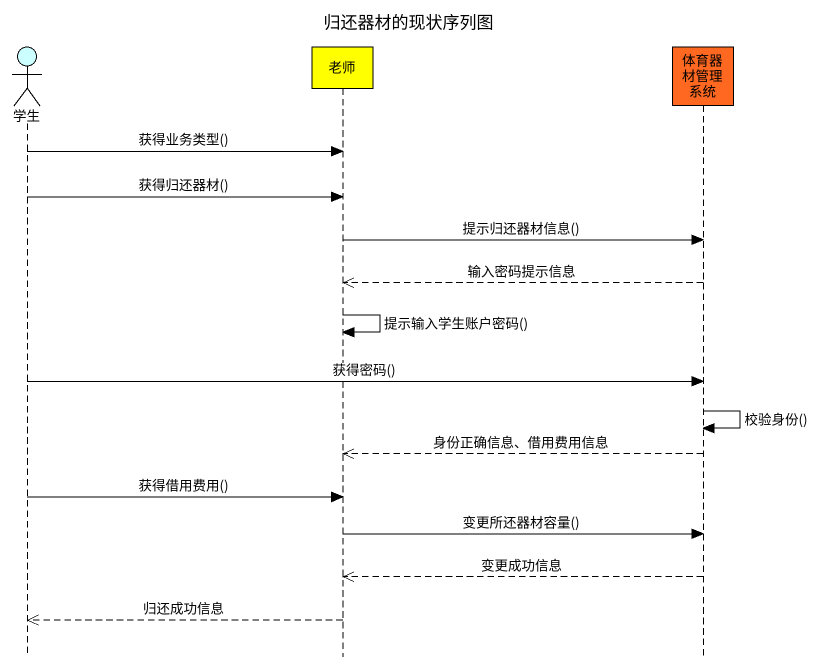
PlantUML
@startuml
title 归还器材的现状序列图
hide footbox
actor 学生 #CCFFFF
participant 老师 #FFFF00
participant 体育器材管理系统 #FF6820

学生 -> 老师 : 获得业务类型()
学生 -> 老师 : 获得归还器材()
老师 -> 体育器材管理系统 : 提示归还器材信息()
体育器材管理系统 -->> 老师 : 输入密码提示信息
老师 -> 老师 : 提示输入学生账户密码()
学生 -> 体育器材管理系统 : 获得密码()
体育器材管理系统 -> 体育器材管理系统 : 校验身份()
体育器材管理系统 -->> 老师 : 身份正确信息、借用费用信息
学生 -> 老师 : 获得借用费用()
老师 -> 体育器材管理系统 : 变更所还器材容量()
体育器材管理系统 -->> 老师 : 变更成功信息
老师 -->> 学生 : 归还成功信息
@enduml
